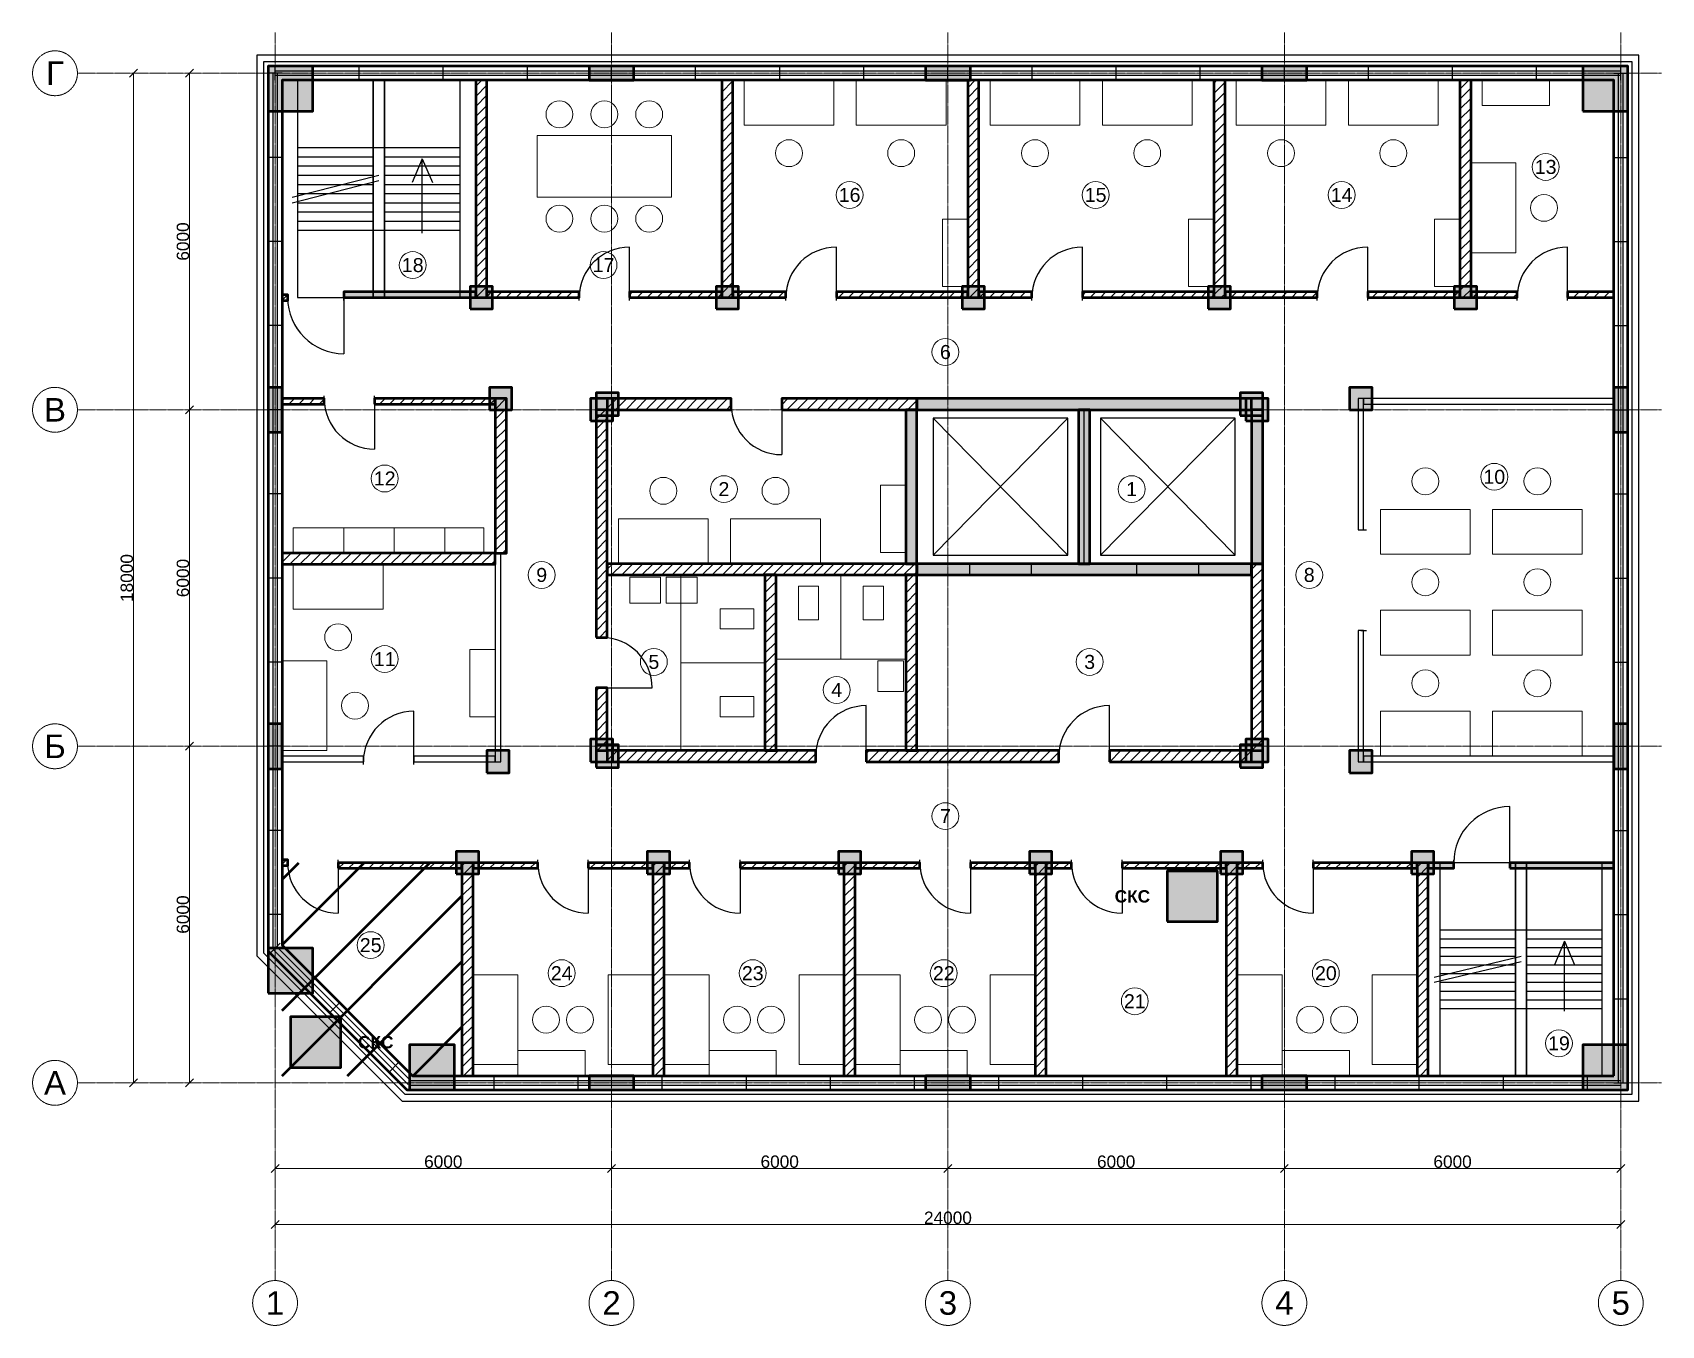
# Model space of a CAD drawing. Header units: millimetres. Extents: x -4325 to 24725, y -4325 to 18725.
import ezdxf
from ezdxf.enums import TextEntityAlignment as Align

# ---------------------------------------------------------------- set-up
doc = ezdxf.new("R2010")
doc.units = ezdxf.units.MM
doc.linetypes.add('CENTER2', pattern=[2.541, 1.587, -0.318, 0.318, -0.318])
for name, color, linetype, lineweight in [('A-ANNO-ROOM', 7, 'CONTINUOUS', 18), ('A-DIMS', 8, 'CONTINUOUS', 13), ('A-DOOR', 3, 'CONTINUOUS', 25), ('A-ELEV', 7, 'CONTINUOUS', 25), ('A-FACADE-PANEL', 8, 'CONTINUOUS', 25), ('A-FURN', 8, 'CONTINUOUS', 18), ('A-GLAZ-RIBBON', 5, 'CONTINUOUS', 25), ('A-GRID', 8, 'CENTER2', 13), ('A-HATCH', 9, 'CONTINUOUS', 9), ('A-OUTLINE', 7, 'CONTINUOUS', 50), ('A-SANI', 8, 'CONTINUOUS', 18), ('A-STAIR', 7, 'CONTINUOUS', 25), ('A-WALL-BLOCK', 9, 'CONTINUOUS', 50), ('A-WALL-GLASS', 4, 'CONTINUOUS', 25), ('A-WALL-RC', 7, 'CONTINUOUS', 50), ('E-SCS-RISER', 1, 'CONTINUOUS', 50), ('E-SERVER-ROOM', 1, 'CONTINUOUS', 50)]:
    doc.layers.add(name, color=color, linetype=linetype, lineweight=lineweight)
doc.styles.add('Arial-Bold', font='arialbd.ttf')
doc.styles.get("Standard").update_dxf_attribs({"font": 'arial.ttf'})

msp = doc.modelspace()

# ---------------------------------------------------------------- hatches: boundary and pattern name
at = {"layer": 'A-HATCH'}
h = msp.add_hatch(dxfattribs=at)
h.set_pattern_fill('ANSI31', scale=40)
h.paths.add_polyline_path([(3578, 14000), (3778, 14000), (3778, 17875), (3778, 17875), (3578, 17875), (3578, 17875)])
h = msp.add_hatch(dxfattribs=at)
h.set_pattern_fill('ANSI31', scale=40)
h.paths.add_polyline_path([(7966, 14000), (8166, 14000), (8166, 17875), (8166, 17875), (7966, 17875), (7966, 17875)])
h = msp.add_hatch(dxfattribs=at)
h.set_pattern_fill('ANSI31', scale=40)
h.paths.add_polyline_path([(12354, 14000), (12554, 14000), (12554, 17875), (12554, 17875), (12354, 17875), (12354, 17875)])
h = msp.add_hatch(dxfattribs=at)
h.set_pattern_fill('ANSI31', scale=40)
h.paths.add_polyline_path([(16742, 14000), (16942, 14000), (16942, 17875), (16942, 17875), (16742, 17875), (16742, 17875)])
h = msp.add_hatch(dxfattribs=at)
h.set_pattern_fill('ANSI31', scale=40)
h.paths.add_polyline_path([(21130, 14000), (21330, 14000), (21330, 17875), (21330, 17875), (21130, 17875), (21130, 17875)])
h = msp.add_hatch(dxfattribs=at)
h.set_pattern_fill('ANSI31', scale=40)
h.paths.add_polyline_path([(125, 13950), (125, 13950), (225, 13950), (225, 14050), (125, 14050), (125, 14050)])
h = msp.add_hatch(dxfattribs=at)
h.set_pattern_fill('ANSI31', scale=40)
h.paths.add_polyline_path([(3778, 14000), (5422, 14000), (5422, 14100), (3778, 14100)])
h = msp.add_hatch(dxfattribs=at)
h.set_pattern_fill('ANSI31', scale=40)
h.paths.add_polyline_path([(6322, 14000), (7966, 14000), (7966, 14100), (6322, 14100)])
h = msp.add_hatch(dxfattribs=at)
h.set_pattern_fill('ANSI31', scale=40)
h.paths.add_polyline_path([(8166, 14000), (9110, 14000), (9110, 14100), (8166, 14100)])
h = msp.add_hatch(dxfattribs=at)
h.set_pattern_fill('ANSI31', scale=40)
h.paths.add_polyline_path([(10010, 14000), (12354, 14000), (12354, 14100), (10010, 14100)])
h = msp.add_hatch(dxfattribs=at)
h.set_pattern_fill('ANSI31', scale=40)
h.paths.add_polyline_path([(12554, 14000), (13498, 14000), (13498, 14100), (12554, 14100)])
h = msp.add_hatch(dxfattribs=at)
h.set_pattern_fill('ANSI31', scale=40)
h.paths.add_polyline_path([(14398, 14000), (16742, 14000), (16742, 14100), (14398, 14100)])
h = msp.add_hatch(dxfattribs=at)
h.set_pattern_fill('ANSI31', scale=40)
h.paths.add_polyline_path([(16942, 14000), (18586, 14000), (18586, 14100), (16942, 14100)])
h = msp.add_hatch(dxfattribs=at)
h.set_pattern_fill('ANSI31', scale=40)
h.paths.add_polyline_path([(19486, 14000), (21130, 14000), (21130, 14100), (19486, 14100)])
h = msp.add_hatch(dxfattribs=at)
h.set_pattern_fill('ANSI31', scale=40)
h.paths.add_polyline_path([(21330, 14000), (22152, 14000), (22152, 14100), (21330, 14100)])
h = msp.add_hatch(dxfattribs=at)
h.set_pattern_fill('ANSI31', scale=40)
h.paths.add_polyline_path([(23052, 14000), (23875, 14000), (23875, 14000), (23875, 14100), (23875, 14100), (23052, 14100)])
h = msp.add_hatch(dxfattribs=at)
h.set_pattern_fill('ANSI31', scale=40)
h.paths.add_polyline_path([(125, 12100), (125, 12100), (875, 12100), (875, 12200), (125, 12200), (125, 12200)])
h = msp.add_hatch(dxfattribs=at)
h.set_pattern_fill('ANSI31', scale=40)
h.paths.add_polyline_path([(1775, 12100), (3925, 12100), (3925, 12200), (1775, 12200)])
h = msp.add_hatch(dxfattribs=at)
h.set_pattern_fill('ANSI31', scale=40)
h.paths.add_polyline_path([(3925, 9445), (4125, 9445), (4125, 12200), (3925, 12200)])
h = msp.add_hatch(dxfattribs=at)
h.set_pattern_fill('ANSI31', scale=40)
h.paths.add_polyline_path([(5725, 7940), (5925, 7940), (5925, 12000), (5725, 12000)])
h = msp.add_hatch(dxfattribs=at)
h.set_pattern_fill('ANSI31', scale=40)
h.paths.add_polyline_path([(5925, 12000), (8136, 12000), (8136, 12200), (5925, 12200)])
h = msp.add_hatch(dxfattribs=at)
h.set_pattern_fill('ANSI31', scale=40)
h.paths.add_polyline_path([(9036, 12000), (11447, 12000), (11447, 12200), (9036, 12200)])
h = msp.add_hatch(dxfattribs=at)
h.set_pattern_fill('ANSI31', scale=40)
h.paths.add_polyline_path([(125, 9245), (125, 9245), (3925, 9245), (3925, 9445), (125, 9445), (125, 9445)])
h = msp.add_hatch(dxfattribs=at)
h.set_pattern_fill('ANSI31', scale=40)
h.paths.add_polyline_path([(5925, 9055), (11447, 9055), (11447, 9255), (5925, 9255)])
h = msp.add_hatch(dxfattribs=at)
h.set_pattern_fill('ANSI31', scale=40)
h.paths.add_polyline_path([(8736, 5925), (8936, 5925), (8936, 9055), (8736, 9055)])
h = msp.add_hatch(dxfattribs=at)
h.set_pattern_fill('ANSI31', scale=40)
h.paths.add_polyline_path([(11247, 5925), (11447, 5925), (11447, 9055), (11247, 9055)])
h = msp.add_hatch(dxfattribs=at)
h.set_pattern_fill('ANSI31', scale=40)
h.paths.add_polyline_path([(17414, 5925), (17614, 5925), (17614, 9255), (17414, 9255)])
h = msp.add_hatch(dxfattribs=at)
h.set_pattern_fill('ANSI31', scale=40)
h.paths.add_polyline_path([(5725, 5925), (5925, 5925), (5925, 7040), (5725, 7040)])
h = msp.add_hatch(dxfattribs=at)
h.set_pattern_fill('ANSI31', scale=40)
h.paths.add_polyline_path([(5925, 5725), (9642, 5725), (9642, 5925), (5925, 5925)])
h = msp.add_hatch(dxfattribs=at)
h.set_pattern_fill('ANSI31', scale=40)
h.paths.add_polyline_path([(10542, 5725), (13980, 5725), (13980, 5925), (10542, 5925)])
h = msp.add_hatch(dxfattribs=at)
h.set_pattern_fill('ANSI31', scale=40)
h.paths.add_polyline_path([(14880, 5725), (17414, 5725), (17414, 5925), (14880, 5925)])
h = msp.add_hatch(dxfattribs=at)
h.set_pattern_fill('ANSI31', scale=40)
h.paths.add_polyline_path([(125, 3875), (125, 3875), (225, 3875), (225, 3975), (125, 3975), (125, 3975)])
h = msp.add_hatch(dxfattribs=at)
h.set_pattern_fill('ANSI31', scale=40)
h.paths.add_polyline_path([(1125, 3825), (3332, 3825), (3332, 3925), (1125, 3925)])
h = msp.add_hatch(dxfattribs=at)
h.set_pattern_fill('ANSI31', scale=40)
h.paths.add_polyline_path([(3332, 125), (3532, 125), (3532, 125), (3532, 3925), (3332, 3925), (3332, 125)])
h = msp.add_hatch(dxfattribs=at)
h.set_pattern_fill('ANSI31', scale=40)
h.paths.add_polyline_path([(3532, 3825), (4686, 3825), (4686, 3925), (3532, 3925)])
h = msp.add_hatch(dxfattribs=at)
h.set_pattern_fill('ANSI31', scale=40)
h.paths.add_polyline_path([(5586, 3825), (6739, 3825), (6739, 3925), (5586, 3925)])
h = msp.add_hatch(dxfattribs=at)
h.set_pattern_fill('ANSI31', scale=40)
h.paths.add_polyline_path([(6739, 125), (6939, 125), (6939, 125), (6939, 3925), (6739, 3925), (6739, 125)])
h = msp.add_hatch(dxfattribs=at)
h.set_pattern_fill('ANSI31', scale=40)
h.paths.add_polyline_path([(6939, 3825), (7392, 3825), (7392, 3925), (6939, 3925)])
h = msp.add_hatch(dxfattribs=at)
h.set_pattern_fill('ANSI31', scale=40)
h.paths.add_polyline_path([(8292, 3825), (10146, 3825), (10146, 3925), (8292, 3925)])
h = msp.add_hatch(dxfattribs=at)
h.set_pattern_fill('ANSI31', scale=40)
h.paths.add_polyline_path([(10146, 125), (10346, 125), (10346, 125), (10346, 3925), (10146, 3925), (10146, 125)])
h = msp.add_hatch(dxfattribs=at)
h.set_pattern_fill('ANSI31', scale=40)
h.paths.add_polyline_path([(10346, 3825), (11500, 3825), (11500, 3925), (10346, 3925)])
h = msp.add_hatch(dxfattribs=at)
h.set_pattern_fill('ANSI31', scale=40)
h.paths.add_polyline_path([(12400, 3825), (13553, 3825), (13553, 3925), (12400, 3925)])
h = msp.add_hatch(dxfattribs=at)
h.set_pattern_fill('ANSI31', scale=40)
h.paths.add_polyline_path([(13553, 125), (13753, 125), (13753, 125), (13753, 3925), (13553, 3925), (13553, 125)])
h = msp.add_hatch(dxfattribs=at)
h.set_pattern_fill('ANSI31', scale=40)
h.paths.add_polyline_path([(13753, 3825), (14206, 3825), (14206, 3925), (13753, 3925)])
h = msp.add_hatch(dxfattribs=at)
h.set_pattern_fill('ANSI31', scale=40)
h.paths.add_polyline_path([(15106, 3825), (16960, 3825), (16960, 3925), (15106, 3925)])
h = msp.add_hatch(dxfattribs=at)
h.set_pattern_fill('ANSI31', scale=40)
h.paths.add_polyline_path([(16960, 125), (17160, 125), (17160, 125), (17160, 3925), (16960, 3925), (16960, 125)])
h = msp.add_hatch(dxfattribs=at)
h.set_pattern_fill('ANSI31', scale=40)
h.paths.add_polyline_path([(17160, 3825), (17614, 3825), (17614, 3925), (17160, 3925)])
h = msp.add_hatch(dxfattribs=at)
h.set_pattern_fill('ANSI31', scale=40)
h.paths.add_polyline_path([(18514, 3825), (20367, 3825), (20367, 3925), (18514, 3925)])
h = msp.add_hatch(dxfattribs=at)
h.set_pattern_fill('ANSI31', scale=40)
h.paths.add_polyline_path([(20367, 125), (20567, 125), (20567, 125), (20567, 3925), (20367, 3925), (20367, 125)])
at = {"layer": 'A-WALL-RC'}
h = msp.add_hatch(color=7, dxfattribs=at)
h.dxf.hatch_style = 1
h.paths.add_polyline_path([(-125, 17325), (675, 17325), (675, 18125), (-125, 18125)])
h = msp.add_hatch(color=7, dxfattribs=at)
h.dxf.hatch_style = 1
h.paths.add_polyline_path([(5600, 17875), (6400, 17875), (6400, 18125), (5600, 18125)])
h = msp.add_hatch(color=7, dxfattribs=at)
h.dxf.hatch_style = 1
h.paths.add_polyline_path([(11600, 17875), (12400, 17875), (12400, 18125), (11600, 18125)])
h = msp.add_hatch(color=7, dxfattribs=at)
h.dxf.hatch_style = 1
h.paths.add_polyline_path([(17600, 17875), (18400, 17875), (18400, 18125), (17600, 18125)])
h = msp.add_hatch(color=7, dxfattribs=at)
h.dxf.hatch_style = 1
h.paths.add_polyline_path([(23325, 17325), (24125, 17325), (24125, 18125), (23325, 18125)])
h = msp.add_hatch(color=7, dxfattribs=at)
h.dxf.hatch_style = 1
h.paths.add_polyline_path([(1225, 14000), (3578, 14000), (3578, 14100), (1225, 14100)])
h = msp.add_hatch(color=7, dxfattribs=at)
h.dxf.hatch_style = 1
h.paths.add_polyline_path([(3478, 13800), (3878, 13800), (3878, 14200), (3478, 14200)])
h = msp.add_hatch(color=7, dxfattribs=at)
h.dxf.hatch_style = 1
h.paths.add_polyline_path([(7866, 13800), (8266, 13800), (8266, 14200), (7866, 14200)])
h = msp.add_hatch(color=7, dxfattribs=at)
h.dxf.hatch_style = 1
h.paths.add_polyline_path([(12254, 13800), (12654, 13800), (12654, 14200), (12254, 14200)])
h = msp.add_hatch(color=7, dxfattribs=at)
h.dxf.hatch_style = 1
h.paths.add_polyline_path([(16642, 13800), (17042, 13800), (17042, 14200), (16642, 14200)])
h = msp.add_hatch(color=7, dxfattribs=at)
h.dxf.hatch_style = 1
h.paths.add_polyline_path([(21030, 13800), (21430, 13800), (21430, 14200), (21030, 14200)])
h = msp.add_hatch(color=7, dxfattribs=at)
h.dxf.hatch_style = 1
h.paths.add_polyline_path([(-125, 11600), (125, 11600), (125, 12400), (-125, 12400)])
h = msp.add_hatch(color=7, dxfattribs=at)
h.dxf.hatch_style = 1
h.paths.add_polyline_path([(3825, 12000), (4225, 12000), (4225, 12400), (3825, 12400)])
h = msp.add_hatch(color=7, dxfattribs=at)
h.dxf.hatch_style = 1
h.paths.add_polyline_path([(5725, 11900), (6125, 11900), (6125, 12300), (5725, 12300)])
h = msp.add_hatch(color=7, dxfattribs=at)
h.dxf.hatch_style = 1
h.paths.add_polyline_path([(17214, 11900), (17614, 11900), (17614, 12300), (17214, 12300)])
h = msp.add_hatch(color=7, dxfattribs=at)
h.dxf.hatch_style = 1
h.paths.add_polyline_path([(19164, 12000), (19564, 12000), (19564, 12400), (19164, 12400)])
h = msp.add_hatch(color=7, dxfattribs=at)
h.dxf.hatch_style = 1
h.paths.add_polyline_path([(23875, 11600), (24125, 11600), (24125, 12400), (23875, 12400)])
h = msp.add_hatch(color=7, dxfattribs=at)
h.dxf.hatch_style = 1
h.paths.add_polyline_path([(5625, 11800), (6025, 11800), (6025, 12200), (5625, 12200)])
h = msp.add_hatch(color=7, dxfattribs=at)
h.dxf.hatch_style = 1
h.paths.add_polyline_path([(11247, 9255), (11447, 9255), (11447, 12000), (11247, 12000)])
h = msp.add_hatch(color=7, dxfattribs=at)
h.dxf.hatch_style = 1
h.paths.add_polyline_path([(11447, 12000), (17414, 12000), (17414, 12200), (11447, 12200)])
h = msp.add_hatch(color=7, dxfattribs=at)
h.dxf.hatch_style = 1
h.paths.add_polyline_path([(14331, 9255), (14531, 9255), (14531, 12000), (14331, 12000)])
h = msp.add_hatch(color=7, dxfattribs=at)
h.dxf.hatch_style = 1
h.paths.add_polyline_path([(17314, 11800), (17714, 11800), (17714, 12200), (17314, 12200)])
h = msp.add_hatch(color=7, dxfattribs=at)
h.dxf.hatch_style = 1
h.paths.add_polyline_path([(17414, 9255), (17614, 9255), (17614, 12000), (17414, 12000)])
h = msp.add_hatch(color=7, dxfattribs=at)
h.dxf.hatch_style = 1
h.paths.add_polyline_path([(11447, 9055), (17414, 9055), (17414, 9255), (11447, 9255)])
h = msp.add_hatch(color=7, dxfattribs=at)
h.dxf.hatch_style = 1
h.paths.add_polyline_path([(-125, 5600), (125, 5600), (125, 6400), (-125, 6400)])
h = msp.add_hatch(color=7, dxfattribs=at)
h.dxf.hatch_style = 1
h.paths.add_polyline_path([(23875, 5600), (24125, 5600), (24125, 6400), (23875, 6400)])
h = msp.add_hatch(color=7, dxfattribs=at)
h.dxf.hatch_style = 1
h.paths.add_polyline_path([(5625, 5725), (6025, 5725), (6025, 6125), (5625, 6125)])
h = msp.add_hatch(color=7, dxfattribs=at)
h.dxf.hatch_style = 1
h.paths.add_polyline_path([(17314, 5725), (17714, 5725), (17714, 6125), (17314, 6125)])
h = msp.add_hatch(color=7, dxfattribs=at)
h.dxf.hatch_style = 1
h.paths.add_polyline_path([(3775, 5525), (4175, 5525), (4175, 5925), (3775, 5925)])
h = msp.add_hatch(color=7, dxfattribs=at)
h.dxf.hatch_style = 1
h.paths.add_polyline_path([(5725, 5625), (6125, 5625), (6125, 6025), (5725, 6025)])
h = msp.add_hatch(color=7, dxfattribs=at)
h.dxf.hatch_style = 1
h.paths.add_polyline_path([(17214, 5625), (17614, 5625), (17614, 6025), (17214, 6025)])
h = msp.add_hatch(color=7, dxfattribs=at)
h.dxf.hatch_style = 1
h.paths.add_polyline_path([(19164, 5525), (19564, 5525), (19564, 5925), (19164, 5925)])
h = msp.add_hatch(color=7, dxfattribs=at)
h.dxf.hatch_style = 1
h.paths.add_polyline_path([(3232, 3725), (3632, 3725), (3632, 4125), (3232, 4125)])
h = msp.add_hatch(color=7, dxfattribs=at)
h.dxf.hatch_style = 1
h.paths.add_polyline_path([(6639, 3725), (7039, 3725), (7039, 4125), (6639, 4125)])
h = msp.add_hatch(color=7, dxfattribs=at)
h.dxf.hatch_style = 1
h.paths.add_polyline_path([(10046, 3725), (10446, 3725), (10446, 4125), (10046, 4125)])
h = msp.add_hatch(color=7, dxfattribs=at)
h.dxf.hatch_style = 1
h.paths.add_polyline_path([(13453, 3725), (13853, 3725), (13853, 4125), (13453, 4125)])
h = msp.add_hatch(color=7, dxfattribs=at)
h.dxf.hatch_style = 1
h.paths.add_polyline_path([(16860, 3725), (17260, 3725), (17260, 4125), (16860, 4125)])
h = msp.add_hatch(color=7, dxfattribs=at)
h.dxf.hatch_style = 1
h.paths.add_polyline_path([(20267, 3725), (20667, 3725), (20667, 4125), (20267, 4125)])
h = msp.add_hatch(color=7, dxfattribs=at)
h.dxf.hatch_style = 1
h.paths.add_polyline_path([(20567, 3825), (21021, 3825), (21021, 3925), (20567, 3925)])
h = msp.add_hatch(color=7, dxfattribs=at)
h.dxf.hatch_style = 1
h.paths.add_polyline_path([(22021, 3825), (23875, 3825), (23875, 3825), (23875, 3925), (23875, 3925), (22021, 3925)])
h = msp.add_hatch(color=7, dxfattribs=at)
h.dxf.hatch_style = 1
h.paths.add_polyline_path([(-125, 1600), (675, 1600), (675, 2400), (-125, 2400)])
h = msp.add_hatch(color=7, dxfattribs=at)
h.dxf.hatch_style = 1
h.paths.add_polyline_path([(2400, -125), (3200, -125), (3200, 675), (2400, 675)])
h = msp.add_hatch(color=7, dxfattribs=at)
h.dxf.hatch_style = 1
h.paths.add_polyline_path([(23325, -125), (24125, -125), (24125, 675), (23325, 675)])
h = msp.add_hatch(color=7, dxfattribs=at)
h.dxf.hatch_style = 1
h.paths.add_polyline_path([(5600, -125), (6400, -125), (6400, 125), (5600, 125)])
h = msp.add_hatch(color=7, dxfattribs=at)
h.dxf.hatch_style = 1
h.paths.add_polyline_path([(11600, -125), (12400, -125), (12400, 125), (11600, 125)])
h = msp.add_hatch(color=7, dxfattribs=at)
h.dxf.hatch_style = 1
h.paths.add_polyline_path([(17600, -125), (18400, -125), (18400, 125), (17600, 125)])
at = {"layer": 'E-SCS-RISER'}
h = msp.add_hatch(color=7, dxfattribs=at)
h.dxf.hatch_style = 1
h.paths.add_polyline_path([(15910, 2875), (16810, 2875), (16810, 3775), (15910, 3775)])
h = msp.add_hatch(color=7, dxfattribs=at)
h.dxf.hatch_style = 1
h.paths.add_polyline_path([(275, 275), (1175, 275), (1175, 1175), (275, 1175)])
at = {"layer": 'E-SERVER-ROOM'}
h = msp.add_hatch(dxfattribs=at)
h.set_pattern_fill('ANSI31', scale=260)
h.paths.add_polyline_path([(125, 125), (3332, 125), (3332, 3925), (125, 3925)])

# ---------------------------------------------------------------- linework, layer by layer
at = {"layer": 'A-ANNO-ROOM'}
for centre in [(22660, 16330), (10246, 15830), (14634, 15830), (19022, 15830), (2455, 14580), (5858, 14580), (11955, 13030), (21744, 10805), (1955, 10775), (8005, 10585), (15277, 10585), (4755, 9055), (18444, 9055), (1955, 7555), (6755, 7505), (14527, 7505), (10016, 7005), (11955, 4755), (1705, 2455), (5112, 1955), (8519, 1955), (11926, 1955), (18740, 1955), (15333, 1455), (22897, 705)]:
    msp.add_circle(centre, 240, dxfattribs=at)
at = {"layer": 'A-DIMS'}
for p, q in [((-2596, 17929), (-2454, 18071)), ((-1596, 17929), (-1454, 18071)), ((-2525, 0), (-2525, 18000)), ((-1525, 12000), (-1525, 18000)), ((-1596, 11929), (-1454, 12071)), ((-1596, 11929), (-1454, 12071)), ((-1525, 6000), (-1525, 12000)), ((-1596, 5929), (-1454, 6071)), ((-1596, 5929), (-1454, 6071)), ((-1525, 0), (-1525, 6000)), ((-2596, -71), (-2454, 71)), ((-1596, -71), (-1454, 71)), ((-71, -1596), (71, -1454)), ((0, -1525), (6000, -1525)), ((5929, -1596), (6071, -1454)), ((5929, -1596), (6071, -1454)), ((6000, -1525), (12000, -1525)), ((11929, -1596), (12071, -1454)), ((11929, -1596), (12071, -1454)), ((12000, -1525), (18000, -1525)), ((17929, -1596), (18071, -1454)), ((17929, -1596), (18071, -1454)), ((18000, -1525), (24000, -1525)), ((23929, -1596), (24071, -1454)), ((-71, -2596), (71, -2454)), ((0, -2525), (24000, -2525)), ((23929, -2596), (24071, -2454))]:
    msp.add_line(p, q, dxfattribs=at)
at = {"layer": 'A-DOOR'}
for p, q in [((6322, 14000), (6322, 14900)), ((10010, 14000), (10010, 14900)), ((14398, 14000), (14398, 14900)), ((19486, 14000), (19486, 14900)), ((23052, 14000), (23052, 14900)), ((225, 13950), (225, 14050)), ((1225, 13950), (1225, 14050)), ((1225, 14000), (1225, 13000)), ((5422, 13950), (5422, 14050)), ((6322, 13950), (6322, 14050)), ((9110, 13950), (9110, 14050)), ((10010, 13950), (10010, 14050)), ((13498, 13950), (13498, 14050)), ((14398, 13950), (14398, 14050)), ((18586, 13950), (18586, 14050)), ((19486, 13950), (19486, 14050)), ((22152, 13950), (22152, 14050)), ((23052, 13950), (23052, 14050)), ((875, 12150), (875, 12250)), ((1775, 12150), (1775, 12250)), ((1775, 12200), (1775, 11300)), ((8136, 12000), (8136, 12200)), ((9036, 12000), (9036, 12200)), ((9036, 12100), (9036, 11200)), ((19364, 9862), (19464, 9862)), ((12389, 9055), (12389, 9255)), ((13489, 9055), (13489, 9255)), ((15372, 9055), (15372, 9255)), ((16472, 9055), (16472, 9255)), ((5725, 7940), (5925, 7940)), ((19364, 8062), (19464, 8062)), ((5725, 7040), (5925, 7040)), ((5825, 7040), (6725, 7040)), ((10542, 5825), (10542, 6725)), ((14880, 5825), (14880, 6725)), ((2475, 5725), (2475, 6625)), ((9642, 5725), (9642, 5925)), ((10542, 5725), (10542, 5925)), ((13980, 5725), (13980, 5925)), ((14880, 5725), (14880, 5925)), ((1575, 5675), (1575, 5775)), ((2475, 5675), (2475, 5775)), ((22021, 3925), (22021, 4925)), ((225, 3875), (225, 3975)), ((1125, 3875), (1125, 3975)), ((1125, 3925), (1125, 3025)), ((4686, 3875), (4686, 3975)), ((5586, 3875), (5586, 3975)), ((5586, 3925), (5586, 3025)), ((7392, 3875), (7392, 3975)), ((8292, 3875), (8292, 3975)), ((8292, 3925), (8292, 3025)), ((11500, 3875), (11500, 3975)), ((12400, 3875), (12400, 3975)), ((12400, 3925), (12400, 3025)), ((14206, 3875), (14206, 3975)), ((15106, 3875), (15106, 3975)), ((15106, 3925), (15106, 3025)), ((17614, 3875), (17614, 3975)), ((18514, 3875), (18514, 3975)), ((18514, 3925), (18514, 3025)), ((21021, 3875), (21021, 3975)), ((22021, 3875), (22021, 3975))]:
    msp.add_line(p, q, dxfattribs=at)
for centre, radius, start, end in [((6322, 14000), 900, 90, 180), ((10010, 14000), 900, 90, 180), ((14398, 14000), 900, 90, 180), ((19486, 14000), 900, 90, 180), ((23052, 14000), 900, 90, 180), ((1225, 14000), 1000, 180, -90), ((1775, 12200), 900, 180, -90), ((9036, 12100), 900, 180, -90), ((5825, 7040), 900, 0, 90), ((10542, 5825), 900, 90, 180), ((14880, 5825), 900, 90, 180), ((2475, 5725), 900, 90, 180), ((22021, 3925), 1000, 90, 180), ((1125, 3925), 900, 180, -90), ((5586, 3925), 900, 180, -90), ((8292, 3925), 900, 180, -90), ((12400, 3925), 900, 180, -90), ((15106, 3925), 900, 180, -90), ((18514, 3925), 900, 180, -90)]:
    msp.add_arc(centre, radius, start, end, dxfattribs=at)
at = {"layer": 'A-ELEV'}
for p, q in [((14430, 9255), (14430, 12000)), ((11739, 9405), (14139, 11850)), ((11739, 11850), (14139, 9405)), ((14722, 9405), (17122, 11850)), ((14722, 11850), (17122, 9405))]:
    msp.add_line(p, q, dxfattribs=at)
for points in [[(11739, 9405), (14139, 9405), (14139, 11850), (11739, 11850)], [(14722, 9405), (17122, 9405), (17122, 11850), (14722, 11850)]]:
    msp.add_lwpolyline(points, close=True, dxfattribs=at)
at = {"layer": 'A-FACADE-PANEL'}
for points in [[(24325, -325), (24325, 18325), (-325, 18325), (-325, 2265), (2265, -325)], [(24205, -205), (24205, 18205), (-205, 18205), (-205, 2315), (2315, -205)]]:
    msp.add_lwpolyline(points, close=True, dxfattribs=at)
at = {"layer": 'A-FURN'}
for p, q in [((1225, 9445), (1225, 9895)), ((2125, 9445), (2125, 9895)), ((3025, 9445), (3025, 9895))]:
    msp.add_line(p, q, dxfattribs=at)
for points in [[(8366, 17075), (9966, 17075), (9966, 17875), (8366, 17875)], [(10366, 17075), (11966, 17075), (11966, 17875), (10366, 17875)], [(12754, 17075), (14354, 17075), (14354, 17875), (12754, 17875)], [(14754, 17075), (16354, 17075), (16354, 17875), (14754, 17875)], [(17142, 17075), (18742, 17075), (18742, 17875), (17142, 17875)], [(19142, 17075), (20742, 17075), (20742, 17875), (19142, 17875)], [(21530, 17425), (22730, 17425), (22730, 17875), (21530, 17875)], [(4672, 15788), (7072, 15788), (7072, 16888), (4672, 16888)], [(21330, 14800), (22130, 14800), (22130, 16400), (21330, 16400)], [(11904, 14200), (12354, 14200), (12354, 15400), (11904, 15400)], [(16292, 14200), (16742, 14200), (16742, 15400), (16292, 15400)], [(20680, 14200), (21130, 14200), (21130, 15400), (20680, 15400)], [(10797, 9455), (11247, 9455), (11247, 10655), (10797, 10655)], [(19714, 9425), (21314, 9425), (21314, 10225), (19714, 10225)], [(21714, 9425), (23314, 9425), (23314, 10225), (21714, 10225)], [(325, 9445), (3725, 9445), (3725, 9895), (325, 9895)], [(6125, 9255), (7725, 9255), (7725, 10055), (6125, 10055)], [(8125, 9255), (9725, 9255), (9725, 10055), (8125, 10055)], [(325, 8445), (1925, 8445), (1925, 9245), (325, 9245)], [(19714, 7625), (21314, 7625), (21314, 8425), (19714, 8425)], [(21714, 7625), (23314, 7625), (23314, 8425), (21714, 8425)], [(3475, 6525), (3925, 6525), (3925, 7725), (3475, 7725)], [(125, 5925), (925, 5925), (925, 7525), (125, 7525)], [(19714, 5825), (21314, 5825), (21314, 6625), (19714, 6625)], [(21714, 5825), (23314, 5825), (23314, 6625), (21714, 6625)], [(3532, 325), (4332, 325), (4332, 1925), (3532, 1925)], [(5939, 325), (6739, 325), (6739, 1925), (5939, 1925)], [(6939, 325), (7739, 325), (7739, 1925), (6939, 1925)], [(9346, 325), (10146, 325), (10146, 1925), (9346, 1925)], [(10346, 325), (11146, 325), (11146, 1925), (10346, 1925)], [(12753, 325), (13553, 325), (13553, 1925), (12753, 1925)], [(17160, 325), (17960, 325), (17960, 1925), (17160, 1925)], [(19567, 325), (20367, 325), (20367, 1925), (19567, 1925)], [(4332, 125), (5532, 125), (5532, 575), (4332, 575)], [(7739, 125), (8939, 125), (8939, 575), (7739, 575)], [(11146, 125), (12346, 125), (12346, 575), (11146, 575)], [(17960, 125), (19160, 125), (19160, 575), (17960, 575)]]:
    msp.add_lwpolyline(points, close=True, dxfattribs=at)
for centre in [(5072, 17268), (5872, 17268), (6672, 17268), (9166, 16575), (11166, 16575), (13554, 16575), (15554, 16575), (17942, 16575), (19942, 16575), (22630, 15600), (5072, 15408), (5872, 15408), (6672, 15408), (6925, 10555), (8925, 10555), (20514, 10725), (22514, 10725), (20514, 8925), (22514, 8925), (1125, 7945), (20514, 7125), (22514, 7125), (1425, 6725), (4832, 1125), (5439, 1125), (8239, 1125), (8846, 1125), (11646, 1125), (12253, 1125), (18460, 1125), (19067, 1125)]:
    msp.add_circle(centre, 240, dxfattribs=at)
at = {"layer": 'A-GLAZ-RIBBON'}
for p, q in [((0, 17875), (0, 18125)), ((24000, 18040), (0, 18040)), ((1500, 17875), (1500, 18125)), ((3000, 17875), (3000, 18125)), ((4500, 17875), (4500, 18125)), ((6000, 17875), (6000, 18125)), ((7500, 17875), (7500, 18125)), ((9000, 17875), (9000, 18125)), ((10500, 17875), (10500, 18125)), ((12000, 17875), (12000, 18125)), ((13500, 17875), (13500, 18125)), ((15000, 17875), (15000, 18125)), ((16500, 17875), (16500, 18125)), ((18000, 17875), (18000, 18125)), ((19500, 17875), (19500, 18125)), ((21000, 17875), (21000, 18125)), ((22500, 17875), (22500, 18125)), ((24000, 17875), (24000, 18125)), ((125, 18000), (-125, 18000)), ((-40, 18000), (-40, 2400)), ((24000, 17960), (0, 17960)), ((40, 18000), (40, 2400)), ((23875, 18000), (24125, 18000)), ((23960, 0), (23960, 18000)), ((24040, 0), (24040, 18000)), ((125, 16500), (-125, 16500)), ((23875, 16500), (24125, 16500)), ((125, 15000), (-125, 15000)), ((23875, 15000), (24125, 15000)), ((125, 13500), (-125, 13500)), ((23875, 13500), (24125, 13500)), ((125, 12000), (-125, 12000)), ((23875, 12000), (24125, 12000)), ((125, 10500), (-125, 10500)), ((23875, 10500), (24125, 10500)), ((125, 9000), (-125, 9000)), ((23875, 9000), (24125, 9000)), ((125, 7500), (-125, 7500)), ((23875, 7500), (24125, 7500)), ((125, 6000), (-125, 6000)), ((23875, 6000), (24125, 6000)), ((125, 4500), (-125, 4500)), ((23875, 4500), (24125, 4500)), ((125, 3000), (-125, 3000)), ((23875, 3000), (24125, 3000)), ((88, 2488), (-88, 2312)), ((-28, 2372), (2372, -28)), ((28, 2428), (2428, 28)), ((23875, 1500), (24125, 1500)), ((1149, 1428), (972, 1251)), ((2210, 367), (2033, 190)), ((2400, 125), (2400, -125)), ((2400, 40), (24000, 40)), ((3900, 125), (3900, -125)), ((5400, 125), (5400, -125)), ((6900, 125), (6900, -125)), ((8400, 125), (8400, -125)), ((9900, 125), (9900, -125)), ((11400, 125), (11400, -125)), ((12900, 125), (12900, -125)), ((14400, 125), (14400, -125)), ((15900, 125), (15900, -125)), ((17400, 125), (17400, -125)), ((18900, 125), (18900, -125)), ((20400, 125), (20400, -125)), ((21900, 125), (21900, -125)), ((23400, 125), (23400, -125)), ((23875, 0), (24125, 0)), ((2400, -40), (24000, -40))]:
    msp.add_line(p, q, dxfattribs=at)
at = {"layer": 'A-GRID'}
for p, q in [((0, -3525), (0, 18725)), ((6000, -3525), (6000, 18725)), ((12000, -3525), (12000, 18725)), ((18000, -3525), (18000, 18725)), ((24000, -3525), (24000, 18725)), ((-3525, 18000), (24725, 18000)), ((-3525, 12000), (24725, 12000)), ((-3525, 6000), (24725, 6000)), ((-3525, 0), (24725, 0))]:
    msp.add_line(p, q, dxfattribs=at)
for centre in [(-3925, 18000), (-3925, 12000), (-3925, 6000), (-3925, 0), (0, -3925), (6000, -3925), (12000, -3925), (18000, -3925), (24000, -3925)]:
    msp.add_circle(centre, 400, dxfattribs=at)
at = {"layer": 'A-OUTLINE'}
for points in [[(24125, -125), (24125, 18125), (-125, 18125), (-125, 2348), (2348, -125)], [(23875, 125), (23875, 17875), (125, 17875), (125, 2452), (2452, 125)]]:
    msp.add_lwpolyline(points, close=True, dxfattribs=at)
at = {"layer": 'A-SANI'}
for points in [[(6325, 8555), (6875, 8555), (6875, 9015), (6325, 9015)], [(6975, 8555), (7525, 8555), (7525, 9015), (6975, 9015)], [(7236, 7490), (8736, 7490), (8736, 9055), (7236, 9055)], [(8936, 7555), (10092, 7555), (10092, 9055), (8936, 9055)], [(10092, 7555), (11247, 7555), (11247, 9055), (10092, 9055)], [(9334, 8255), (9694, 8255), (9694, 8855), (9334, 8855)], [(10489, 8255), (10849, 8255), (10849, 8855), (10489, 8855)], [(7936, 8092), (8536, 8092), (8536, 8452), (7936, 8452)], [(7236, 5925), (8736, 5925), (8736, 7490), (7236, 7490)], [(10747, 6975), (11207, 6975), (11207, 7525), (10747, 7525)], [(7936, 6528), (8536, 6528), (8536, 6888), (7936, 6888)]]:
    msp.add_lwpolyline(points, close=True, dxfattribs=at)
at = {"layer": 'A-STAIR'}
for p, q in [((402, 16675), (1752, 16675)), ((402, 16675), (3302, 16675)), ((1952, 16675), (3302, 16675)), ((402, 16511), (1752, 16511)), ((402, 16347), (1752, 16347)), ((1952, 16511), (3302, 16511)), ((1952, 16347), (3302, 16347)), ((2626, 16475), (2446, 16055)), ((2626, 15150), (2626, 16475)), ((2626, 16475), (2806, 16055)), ((302, 15790), (1852, 16183)), ((302, 15692), (1852, 16085)), ((402, 16183), (1752, 16183)), ((402, 16019), (1752, 16019)), ((1952, 16183), (3302, 16183)), ((1952, 16019), (3302, 16019)), ((402, 15856), (1752, 15856)), ((402, 15692), (1752, 15692)), ((1952, 15856), (3302, 15856)), ((1952, 15692), (3302, 15692)), ((402, 15528), (1752, 15528)), ((1952, 15528), (3302, 15528)), ((402, 15364), (1752, 15364)), ((402, 15200), (3302, 15200)), ((1952, 15364), (3302, 15364)), ((20771, 2725), (22121, 2725)), ((20771, 2725), (23671, 2725)), ((22321, 2725), (23671, 2725)), ((20771, 2569), (22121, 2569)), ((20771, 2414), (22121, 2414)), ((22321, 2569), (23671, 2569)), ((22321, 2414), (23671, 2414)), ((22996, 2525), (22816, 2105)), ((22996, 1275), (22996, 2525)), ((22996, 2525), (23176, 2105)), ((20671, 1885), (22221, 2258)), ((20671, 1792), (22221, 2165)), ((20771, 2258), (22121, 2258)), ((20771, 2103), (22121, 2103)), ((22321, 2258), (23671, 2258)), ((22321, 2103), (23671, 2103)), ((20771, 1947), (22121, 1947)), ((20771, 1792), (22121, 1792)), ((22321, 1947), (23671, 1947)), ((22321, 1792), (23671, 1792)), ((20771, 1636), (22121, 1636)), ((20771, 1481), (22121, 1481)), ((22321, 1636), (23671, 1636)), ((22321, 1481), (23671, 1481)), ((20771, 1325), (23671, 1325))]:
    msp.add_line(p, q, dxfattribs=at)
for points in [[(402, 14000), (1752, 14000), (1752, 17875), (402, 17875)], [(1752, 14000), (1952, 14000), (1952, 17875), (1752, 17875)], [(1952, 14000), (3302, 14000), (3302, 17875), (1952, 17875)], [(20771, 125), (22121, 125), (22121, 3925), (20771, 3925)], [(22121, 125), (22321, 125), (22321, 3925), (22121, 3925)], [(22321, 125), (23671, 125), (23671, 3925), (22321, 3925)]]:
    msp.add_lwpolyline(points, close=True, dxfattribs=at)
at = {"layer": 'A-WALL-BLOCK'}
for points in [[(3578, 14000), (3778, 14000), (3778, 17875), (3778, 17875), (3578, 17875), (3578, 17875)], [(7966, 14000), (8166, 14000), (8166, 17875), (8166, 17875), (7966, 17875), (7966, 17875)], [(12354, 14000), (12554, 14000), (12554, 17875), (12554, 17875), (12354, 17875), (12354, 17875)], [(16742, 14000), (16942, 14000), (16942, 17875), (16942, 17875), (16742, 17875), (16742, 17875)], [(21130, 14000), (21330, 14000), (21330, 17875), (21330, 17875), (21130, 17875), (21130, 17875)], [(125, 13950), (125, 13950), (225, 13950), (225, 14050), (125, 14050), (125, 14050)], [(3778, 14000), (5422, 14000), (5422, 14100), (3778, 14100)], [(6322, 14000), (7966, 14000), (7966, 14100), (6322, 14100)], [(8166, 14000), (9110, 14000), (9110, 14100), (8166, 14100)], [(10010, 14000), (12354, 14000), (12354, 14100), (10010, 14100)], [(12554, 14000), (13498, 14000), (13498, 14100), (12554, 14100)], [(14398, 14000), (16742, 14000), (16742, 14100), (14398, 14100)], [(16942, 14000), (18586, 14000), (18586, 14100), (16942, 14100)], [(19486, 14000), (21130, 14000), (21130, 14100), (19486, 14100)], [(21330, 14000), (22152, 14000), (22152, 14100), (21330, 14100)], [(23052, 14000), (23875, 14000), (23875, 14000), (23875, 14100), (23875, 14100), (23052, 14100)], [(125, 12100), (125, 12100), (875, 12100), (875, 12200), (125, 12200), (125, 12200)], [(1775, 12100), (3925, 12100), (3925, 12200), (1775, 12200)], [(3925, 9445), (4125, 9445), (4125, 12200), (3925, 12200)], [(5725, 7940), (5925, 7940), (5925, 12000), (5725, 12000)], [(5925, 12000), (8136, 12000), (8136, 12200), (5925, 12200)], [(9036, 12000), (11447, 12000), (11447, 12200), (9036, 12200)], [(125, 9245), (125, 9245), (3925, 9245), (3925, 9445), (125, 9445), (125, 9445)], [(5925, 9055), (11447, 9055), (11447, 9255), (5925, 9255)], [(8736, 5925), (8936, 5925), (8936, 9055), (8736, 9055)], [(11247, 5925), (11447, 5925), (11447, 9055), (11247, 9055)], [(17414, 5925), (17614, 5925), (17614, 9255), (17414, 9255)], [(5725, 5925), (5925, 5925), (5925, 7040), (5725, 7040)], [(5925, 5725), (9642, 5725), (9642, 5925), (5925, 5925)], [(10542, 5725), (13980, 5725), (13980, 5925), (10542, 5925)], [(14880, 5725), (17414, 5725), (17414, 5925), (14880, 5925)], [(125, 3875), (125, 3875), (225, 3875), (225, 3975), (125, 3975), (125, 3975)], [(1125, 3825), (3332, 3825), (3332, 3925), (1125, 3925)], [(3332, 125), (3532, 125), (3532, 125), (3532, 3925), (3332, 3925), (3332, 125)], [(3532, 3825), (4686, 3825), (4686, 3925), (3532, 3925)], [(5586, 3825), (6739, 3825), (6739, 3925), (5586, 3925)], [(6739, 125), (6939, 125), (6939, 125), (6939, 3925), (6739, 3925), (6739, 125)], [(6939, 3825), (7392, 3825), (7392, 3925), (6939, 3925)], [(8292, 3825), (10146, 3825), (10146, 3925), (8292, 3925)], [(10146, 125), (10346, 125), (10346, 125), (10346, 3925), (10146, 3925), (10146, 125)], [(10346, 3825), (11500, 3825), (11500, 3925), (10346, 3925)], [(12400, 3825), (13553, 3825), (13553, 3925), (12400, 3925)], [(13553, 125), (13753, 125), (13753, 125), (13753, 3925), (13553, 3925), (13553, 125)], [(13753, 3825), (14206, 3825), (14206, 3925), (13753, 3925)], [(15106, 3825), (16960, 3825), (16960, 3925), (15106, 3925)], [(16960, 125), (17160, 125), (17160, 125), (17160, 3925), (16960, 3925), (16960, 125)], [(17160, 3825), (17614, 3825), (17614, 3925), (17160, 3925)], [(18514, 3825), (20367, 3825), (20367, 3925), (18514, 3925)], [(20367, 125), (20567, 125), (20567, 125), (20567, 3925), (20367, 3925), (20367, 125)]]:
    msp.add_lwpolyline(points, close=True, dxfattribs=at)
at = {"layer": 'A-WALL-GLASS'}
for points in [[(19314, 9862), (19414, 9862), (19414, 12200), (19314, 12200)], [(19414, 12100), (23875, 12100), (23875, 12100), (23875, 12200), (23875, 12200), (19414, 12200)], [(3925, 5725), (4025, 5725), (4025, 9445), (3925, 9445)], [(19314, 5725), (19414, 5725), (19414, 8062), (19314, 8062)], [(125, 5725), (125, 5725), (1575, 5725), (1575, 5825), (125, 5825), (125, 5825)], [(2475, 5725), (3925, 5725), (3925, 5825), (2475, 5825)], [(19414, 5725), (23875, 5725), (23875, 5725), (23875, 5825), (23875, 5825), (19414, 5825)]]:
    msp.add_lwpolyline(points, close=True, dxfattribs=at)
at = {"layer": 'A-WALL-RC'}
for points in [[(-125, 17325), (675, 17325), (675, 18125), (-125, 18125)], [(5600, 17875), (6400, 17875), (6400, 18125), (5600, 18125)], [(11600, 17875), (12400, 17875), (12400, 18125), (11600, 18125)], [(17600, 17875), (18400, 17875), (18400, 18125), (17600, 18125)], [(23325, 17325), (24125, 17325), (24125, 18125), (23325, 18125)], [(1225, 14000), (3578, 14000), (3578, 14100), (1225, 14100)], [(3478, 13800), (3878, 13800), (3878, 14200), (3478, 14200)], [(7866, 13800), (8266, 13800), (8266, 14200), (7866, 14200)], [(12254, 13800), (12654, 13800), (12654, 14200), (12254, 14200)], [(16642, 13800), (17042, 13800), (17042, 14200), (16642, 14200)], [(21030, 13800), (21430, 13800), (21430, 14200), (21030, 14200)], [(-125, 11600), (125, 11600), (125, 12400), (-125, 12400)], [(3825, 12000), (4225, 12000), (4225, 12400), (3825, 12400)], [(5725, 11900), (6125, 11900), (6125, 12300), (5725, 12300)], [(17214, 11900), (17614, 11900), (17614, 12300), (17214, 12300)], [(19164, 12000), (19564, 12000), (19564, 12400), (19164, 12400)], [(23875, 11600), (24125, 11600), (24125, 12400), (23875, 12400)], [(5625, 11800), (6025, 11800), (6025, 12200), (5625, 12200)], [(11247, 9255), (11447, 9255), (11447, 12000), (11247, 12000)], [(11447, 12000), (17414, 12000), (17414, 12200), (11447, 12200)], [(14331, 9255), (14531, 9255), (14531, 12000), (14331, 12000)], [(17314, 11800), (17714, 11800), (17714, 12200), (17314, 12200)], [(17414, 9255), (17614, 9255), (17614, 12000), (17414, 12000)], [(11447, 9055), (17414, 9055), (17414, 9255), (11447, 9255)], [(-125, 5600), (125, 5600), (125, 6400), (-125, 6400)], [(23875, 5600), (24125, 5600), (24125, 6400), (23875, 6400)], [(5625, 5725), (6025, 5725), (6025, 6125), (5625, 6125)], [(17314, 5725), (17714, 5725), (17714, 6125), (17314, 6125)], [(3775, 5525), (4175, 5525), (4175, 5925), (3775, 5925)], [(5725, 5625), (6125, 5625), (6125, 6025), (5725, 6025)], [(17214, 5625), (17614, 5625), (17614, 6025), (17214, 6025)], [(19164, 5525), (19564, 5525), (19564, 5925), (19164, 5925)], [(3232, 3725), (3632, 3725), (3632, 4125), (3232, 4125)], [(6639, 3725), (7039, 3725), (7039, 4125), (6639, 4125)], [(10046, 3725), (10446, 3725), (10446, 4125), (10046, 4125)], [(13453, 3725), (13853, 3725), (13853, 4125), (13453, 4125)], [(16860, 3725), (17260, 3725), (17260, 4125), (16860, 4125)], [(20267, 3725), (20667, 3725), (20667, 4125), (20267, 4125)], [(20567, 3825), (21021, 3825), (21021, 3925), (20567, 3925)], [(22021, 3825), (23875, 3825), (23875, 3825), (23875, 3925), (23875, 3925), (22021, 3925)], [(-125, 1600), (675, 1600), (675, 2400), (-125, 2400)], [(2400, -125), (3200, -125), (3200, 675), (2400, 675)], [(23325, -125), (24125, -125), (24125, 675), (23325, 675)], [(5600, -125), (6400, -125), (6400, 125), (5600, 125)], [(11600, -125), (12400, -125), (12400, 125), (11600, 125)], [(17600, -125), (18400, -125), (18400, 125), (17600, 125)]]:
    msp.add_lwpolyline(points, close=True, dxfattribs=at)
at = {"layer": 'E-SCS-RISER'}
for points in [[(15910, 2875), (16810, 2875), (16810, 3775), (15910, 3775)], [(275, 275), (1175, 275), (1175, 1175), (275, 1175)]]:
    msp.add_lwpolyline(points, close=True, dxfattribs=at)

# ---------------------------------------------------------------- texts
at = {"layer": 'A-ANNO-ROOM'}
for s, p in [('13', (22660, 16330)), ('16', (10246, 15830)), ('15', (14634, 15830)), ('14', (19022, 15830)), ('18', (2455, 14580)), ('17', (5858, 14580)), ('6', (11955, 13030)), ('12', (1955, 10775)), ('10', (21744, 10805)), ('2', (8005, 10585)), ('1', (15277, 10585)), ('9', (4755, 9055)), ('8', (18444, 9055)), ('11', (1955, 7555)), ('5', (6755, 7505)), ('3', (14527, 7505)), ('4', (10016, 7005)), ('7', (11955, 4755)), ('25', (1705, 2455)), ('24', (5112, 1955)), ('23', (8519, 1955)), ('22', (11926, 1955)), ('20', (18740, 1955)), ('21', (15333, 1455)), ('19', (22897, 705))]:
    msp.add_text(s, height=250, dxfattribs=at).set_placement(p, align=Align.MIDDLE_CENTER)
at = {"layer": 'A-DIMS'}
for s, p in [('6000', (-1645, 15000)), ('18000', (-2645, 9000)), ('6000', (-1645, 9000)), ('6000', (-1645, 3000))]:
    msp.add_text(s, height=220, rotation=90, dxfattribs=at).set_placement(p, align=Align.MIDDLE_CENTER)
for s, p in [('6000', (3000, -1405)), ('6000', (9000, -1405)), ('6000', (15000, -1405)), ('6000', (21000, -1405)), ('24000', (12000, -2405))]:
    msp.add_text(s, height=220, dxfattribs=at).set_placement(p, align=Align.MIDDLE_CENTER)
at = {"layer": 'A-GRID'}
for s, p in [('Г', (-3925, 18000)), ('В', (-3925, 12000)), ('Б', (-3925, 6000)), ('А', (-3925, 0)), ('1', (0, -3925)), ('2', (6000, -3925)), ('3', (12000, -3925)), ('4', (18000, -3925)), ('5', (24000, -3925))]:
    msp.add_text(s, height=420, dxfattribs=at).set_placement(p, align=Align.MIDDLE_CENTER)
at = {"layer": 'E-SCS-RISER', "style": 'Arial-Bold'}
for p in [(15290, 3325), (1795, 725)]:
    msp.add_text('СКС', height=220, dxfattribs=at).set_placement(p, align=Align.MIDDLE_CENTER)

doc.saveas('drawing.dxf')
